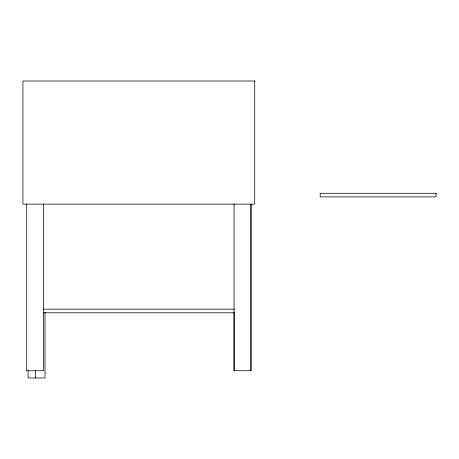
<?xml version="1.0" encoding="UTF-8"?>
<svg xmlns="http://www.w3.org/2000/svg" width="459" height="459" viewBox="0 0 459 459"><rect width="100%" height="100%" fill="white"/><g stroke="black" fill="none" stroke-linecap="round" stroke-linejoin="round"><path stroke-width="0.69" d="M43.605 309.154L234.371 309.154M43.605 312.791L234.652 312.791M26.708 370.734L43.605 370.734L43.605 204.054M250.981 204.06L250.981 370.734L234.05 370.734L234.05 204.06M250.97 204.06L250.941 370.734M234.084 312.08L234.084 370.734M45.011 312.068L45.011 377.981L28.108 377.981L28.108 370.815M35.366 370.815L35.366 377.981M26.72 204.06L26.72 370.734M254.722 81.019L22.95 81.019L22.95 204.152L254.722 204.152L254.722 81.019M436.05 193.285L320.164 193.285L320.164 196.905L436.05 196.905L436.05 193.285"/></g></svg>
